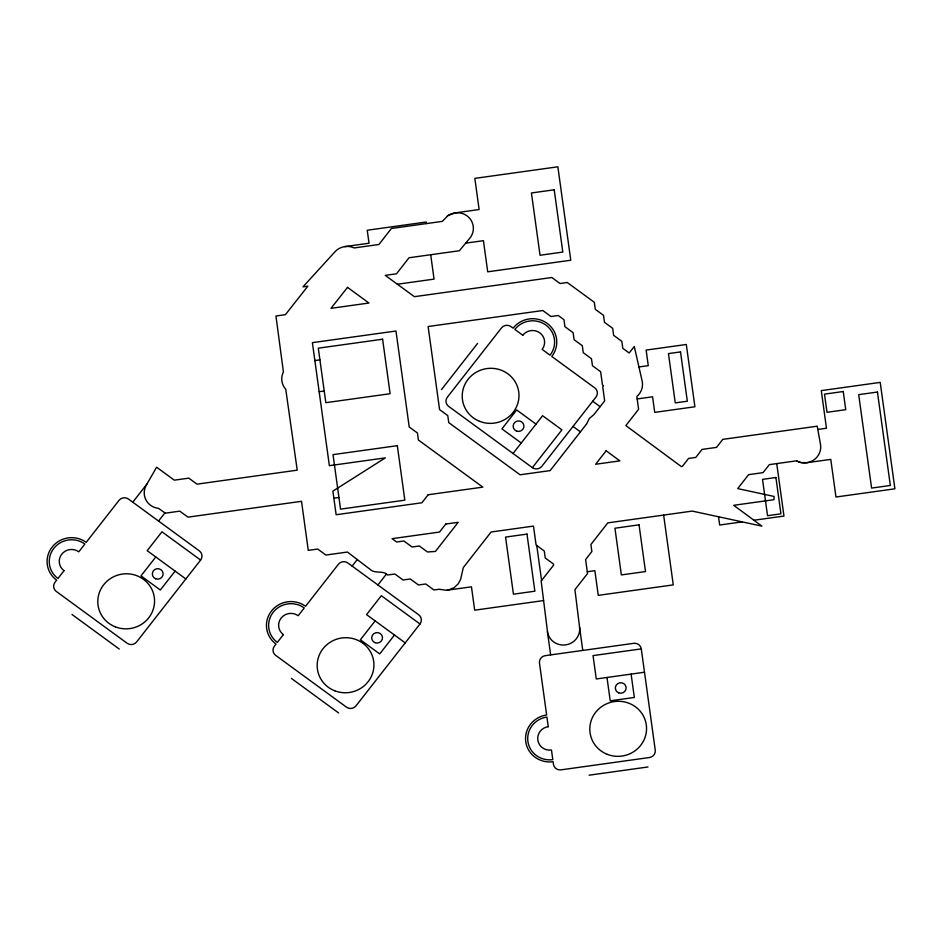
<?xml version="1.0" encoding="UTF-8"?>
<svg xmlns="http://www.w3.org/2000/svg" width="942" height="942" viewBox="0 0 942 942"><rect width="100%" height="100%" fill="white"/><g stroke="black" fill="none" stroke-linecap="round" stroke-linejoin="round"><path stroke-width="1.41" d="M132.775 502.192L146.846 484.188M158.539 521.044L164.921 512.884M155.783 556.969L141.006 575.868L160.34 590.01L175.106 571.111M200.611 560.066L136.614 641.949A6.759 6.547 -9.2 0 1 127.146 643.268L56.273 591.423A6.759 6.547 -9.2 0 1 55.013 582.25L56.65 580.154A24.339 23.574 -9.2 0 1 52.093 547.114A24.339 23.574 -9.2 0 1 86.181 542.356L119.01 500.379A6.759 6.547 -9.2 0 1 128.477 499.048L199.351 550.893A6.759 6.547 -9.2 0 1 200.611 560.066L161.953 531.794L147.188 550.681L185.845 578.965M441.48 389.599L477.582 343.406M352.143 566.107L357.265 559.56M377.919 584.958L386.397 574.102M375.151 620.884L360.374 639.783L379.708 653.925L394.474 635.026M513.049 453.502L542.58 415.705L561.915 429.846L532.371 467.644L448.616 406.367A6.759 6.547 -9.2 0 1 447.344 397.194L501.497 327.91A6.759 6.547 -9.2 0 1 510.976 326.591L513.119 328.157A24.339 23.574 -9.2 0 1 547.22 323.412A24.339 23.574 -9.2 0 1 551.777 356.441L594.732 387.857A6.759 6.547 -9.2 0 1 595.992 397.041L541.838 466.314A6.759 6.547 -9.2 0 1 532.371 467.644M419.979 623.981L355.982 705.864A6.759 6.547 -9.2 0 1 346.515 707.183L275.641 655.338A6.759 6.547 -9.2 0 1 274.381 646.165L276.018 644.069A24.339 23.574 -9.2 0 1 271.461 611.028A24.339 23.574 -9.2 0 1 305.561 606.283L338.378 564.293A6.759 6.547 -9.2 0 1 347.845 562.963L418.719 614.808A6.759 6.547 -9.2 0 1 419.979 623.981L381.322 595.709L366.556 614.608L405.213 642.88M543.569 600.572L474.686 610.181L471.459 586.819L446.555 590.269L439.16 589.256L433.932 589.975L425.737 583.981L418.507 584.982L410.3 578.989L403.07 580.001L394.875 573.996L387.633 575.009C383.041 569.828 374.786 574.373 369.7 569.05L347.41 552.047L325.908 555.05L317.701 549.045L308.281 550.363L301.522 501.309L187.964 517.146L179.769 511.153L165.309 513.166L158.503 508.362A16.226 15.72 -9.2 0 1 146.293 485.154L156.619 467.22L174.317 480.161L188.789 478.147L196.984 484.153L297.225 470.164L285.756 389.27A16.226 15.72 -9.2 0 1 283.412 371.96L275.947 316.006L285.391 314.687L307.857 286.156L302.994 286.839L334.975 251.785C339.673 246.545 347.833 244.92 354.18 247.946L378.884 244.508L391.413 228.47L442.328 221.37L448.086 215.518L455.492 212.833A16.226 15.72 -9.2 0 1 469.74 238.267L459.378 250.737L409.028 257.755L396.5 273.792L385.243 275.358L414.398 296.683L551.835 277.513L560.031 283.518L567.261 282.506L594.343 302.311L595.309 309.317L603.504 315.323L604.47 322.329L612.677 328.322L613.642 335.328L621.838 341.334L622.815 348.34L629.185 353.003L634.284 346.491L642.15 381.051C643.48 386.667 641.267 392.838 636.827 396.464L638.594 409.287L625.853 425.584L681.325 466.584L682.291 466.455L688.555 458.436L695.797 457.423L702.061 449.405L716.521 447.391L722.785 439.372L817.232 426.196L820.482 444.33A16.226 15.72 -9.2 0 1 807.282 462.652L800.959 462.569L796.367 460.85L769.331 464.63L763.067 472.637L748.607 474.662L737.704 488.604L774.1 496.458L773.947 499.696L733.724 505.301L761.89 526.131L692.24 511.094L607.814 522.869L590.905 544.5L591.87 551.506L585.606 559.524L587.537 573.537L574.926 589.668L579.589 627.278A16.226 15.72 -9.2 0 1 566.201 644.787A16.226 15.72 -9.2 0 1 547.643 632.859L541.155 581.049L553.613 565.118L553.343 563.928L545.253 558.005L544.288 550.999L536.092 545.006L533.478 526.095L491.112 532.006L463.299 567.59L460.65 579.248L458.259 583.816L454.02 587.726L448.133 590.057M447.25 216.13L447.886 215.659M448.557 215.235L449.24 214.823M449.946 214.458L450.665 214.128M451.406 213.834L452.148 213.563M452.914 213.339L453.679 213.139M447.886 590.092L447.097 590.198M454.468 212.998L479.125 209.524L474.827 178.379L557.864 166.805L570.77 260.228L487.72 271.814L483.423 240.669L465.689 243.142M344.748 246.616L369.028 243.224L367.239 230.237L426.184 222.018L426.396 223.595M397.383 284.237L434.062 279.115L430.694 254.74M314.863 360.562L319.915 359.856M319.161 391.707L324.213 391.001M638.935 366.956L648.273 365.661L646.13 350.083L686.306 344.478L694.902 406.767L654.725 412.372L652.571 396.806L637.169 398.949M817.821 429.446L826.475 428.245L821.283 390.612L880.217 382.393L894.9 488.804L835.966 497.023L830.773 459.39L806.187 462.793M333.845 498.165L338.932 497.458M742.214 521.88L719.676 525.024L718.534 516.769M753.93 520.243L783.968 516.063L776.726 463.594M587.29 571.747L594.861 570.699L598.264 595.356L673.271 584.888L663.639 515.086M641.278 648.885A6.759 6.547 -9.2 0 0 633.683 643.327L545.277 655.656A6.759 6.547 -9.2 0 0 539.472 663.074L546.643 714.99A24.339 23.574 -9.2 0 0 525.754 741.707A24.339 23.574 -9.2 0 0 553.084 761.701L553.449 764.303A6.759 6.547 -9.2 0 0 561.032 769.849L649.438 757.521A6.759 6.547 -9.2 0 0 655.243 750.103L641.278 648.885L593.048 655.608L596.274 678.97L644.493 672.235M589.08 775.195L648.014 766.976M805.386 462.863L804.598 462.899M803.797 462.887L803.008 462.84M802.219 462.757L801.43 462.64M800.653 462.487L799.888 462.287M799.134 462.063L798.392 461.792M797.662 461.486L796.944 461.156M592.718 401.233L600.136 406.661M573.019 426.432L580.437 431.86M536.022 424.112L516.687 409.97L501.921 428.869L521.244 442.999M291.372 678.405L338.625 712.964M72.004 614.49L119.257 649.05M631.105 674.107L634.331 697.469L610.216 700.824L606.989 677.475M579.565 627.172L582.78 650.427M536.752 545.489L541.591 580.508M547.408 631.552L550.634 654.914M586.548 424.006L550.163 470.6L520.078 474.792L448.757 422.617L447.78 415.61L439.584 409.605L428.115 326.521L542.816 310.519L551.011 316.524L558.253 315.511L563.975 319.703L564.941 326.709L573.136 332.703L574.114 339.709L582.309 345.714L583.275 352.72L591.47 358.714L592.447 365.72L600.643 371.725L602.468 384.925L603.516 385.843L602.727 386.856L604.67 400.868L594.049 414.456L589.362 418.483L586.548 424.006M64.032 570.699L57.957 578.47A22.184 21.478 -9.2 0 1 53.812 548.374A22.184 21.478 -9.2 0 1 84.874 544.04L78.798 551.812A12.175 11.787 -9.2 0 0 61.748 554.19A12.175 11.787 -9.2 0 0 64.032 570.699M283.401 634.625L277.325 642.385A22.184 21.478 -9.2 0 1 273.18 612.288A22.184 21.478 -9.2 0 1 304.242 607.955L298.167 615.727A12.175 11.787 -9.2 0 0 281.128 618.105A12.175 11.787 -9.2 0 0 283.401 634.625M428.163 494.75L421.898 502.769L336.141 514.732L332.879 491.147L385.349 457.871L329.37 465.678L312.391 342.664L395.97 331.007L409.217 426.997L417.424 432.99L418.389 439.996L482.822 487.132L428.163 494.75M445.778 524.046L439.514 532.053L392.096 538.671L396.653 542.003L403.882 540.991L412.09 546.996L419.32 545.983L427.515 551.988L435.404 551.447L458.177 522.315L445.778 524.046M606.165 450.771L595.627 464.253L619.836 460.873L606.165 450.771M347.527 287.369L331.019 308.317L368.946 303.03L347.527 287.369M554.214 189.789L531.441 192.969L540.037 255.258L562.81 252.079L554.214 189.789M382.605 339.214L318.302 348.175L325.826 402.681L390.118 393.709L382.605 339.214M680.513 351.908L668.455 353.591L675.261 402.893L687.319 401.221L680.513 351.908M397.324 445.672L333.021 454.633L340.545 509.139L404.836 500.167L397.324 445.672M843.243 391.519L824.497 394.133L827.005 412.302L845.751 409.676L843.243 391.519M877.449 392.037L858.692 394.651L871.597 488.086L890.343 485.471L877.449 392.037M775.914 477.5L762.525 479.372L767.53 515.71L780.93 513.837L775.914 477.5M526.99 534.102L505.56 537.093L513.437 594.19L534.868 591.199L526.99 534.102M639.041 524.847L614.938 528.215L621.379 574.926L645.494 571.57L639.041 524.847M522.786 335.234L514.838 329.417A22.184 21.478 -9.2 0 1 545.901 325.084A22.184 21.478 -9.2 0 1 550.057 355.181L542.109 349.376A12.175 11.787 -9.2 0 0 539.837 332.856A12.175 11.787 -9.2 0 0 522.786 335.234M548.244 726.671L546.925 717.062A22.184 21.478 -9.2 0 0 527.897 741.413A22.184 21.478 -9.2 0 0 552.801 759.629L551.47 750.02A12.175 11.787 -9.2 0 1 537.811 740.023A12.175 11.787 -9.2 0 1 548.244 726.671M375.046 642.691A5.405 5.24 -9.2 0 0 382.452 637.075A5.405 5.24 -9.2 0 0 373.797 633.707A5.405 5.24 -9.2 0 0 375.046 642.691M334.74 690.792A28.401 27.506 -9.2 0 0 373.68 661.308A28.401 27.506 -9.2 0 0 328.228 643.598A28.401 27.506 -9.2 0 0 334.74 690.792M516.475 431.036A5.405 5.24 -9.2 0 0 523.893 425.419A5.405 5.24 -9.2 0 0 515.239 422.051A5.405 5.24 -9.2 0 0 516.475 431.036M479.796 421.404A28.401 27.506 -9.2 0 0 518.736 391.919A28.401 27.506 -9.2 0 0 473.284 374.198A28.401 27.506 -9.2 0 0 479.796 421.404M155.677 578.777A5.405 5.24 -9.2 0 0 163.084 573.16A5.405 5.24 -9.2 0 0 154.429 569.78A5.405 5.24 -9.2 0 0 155.677 578.777M115.371 626.877A28.401 27.506 -9.2 0 0 154.311 597.393A28.401 27.506 -9.2 0 0 108.86 579.683A28.401 27.506 -9.2 0 0 115.371 626.877M618.67 692.853A5.405 5.24 -9.2 0 0 626.089 687.236A5.405 5.24 -9.2 0 0 617.434 683.868A5.405 5.24 -9.2 0 0 618.67 692.853M607.366 754.377A28.401 27.506 -9.2 0 0 646.306 724.893A28.401 27.506 -9.2 0 0 600.855 707.183A28.401 27.506 -9.2 0 0 607.366 754.377"/></g></svg>
